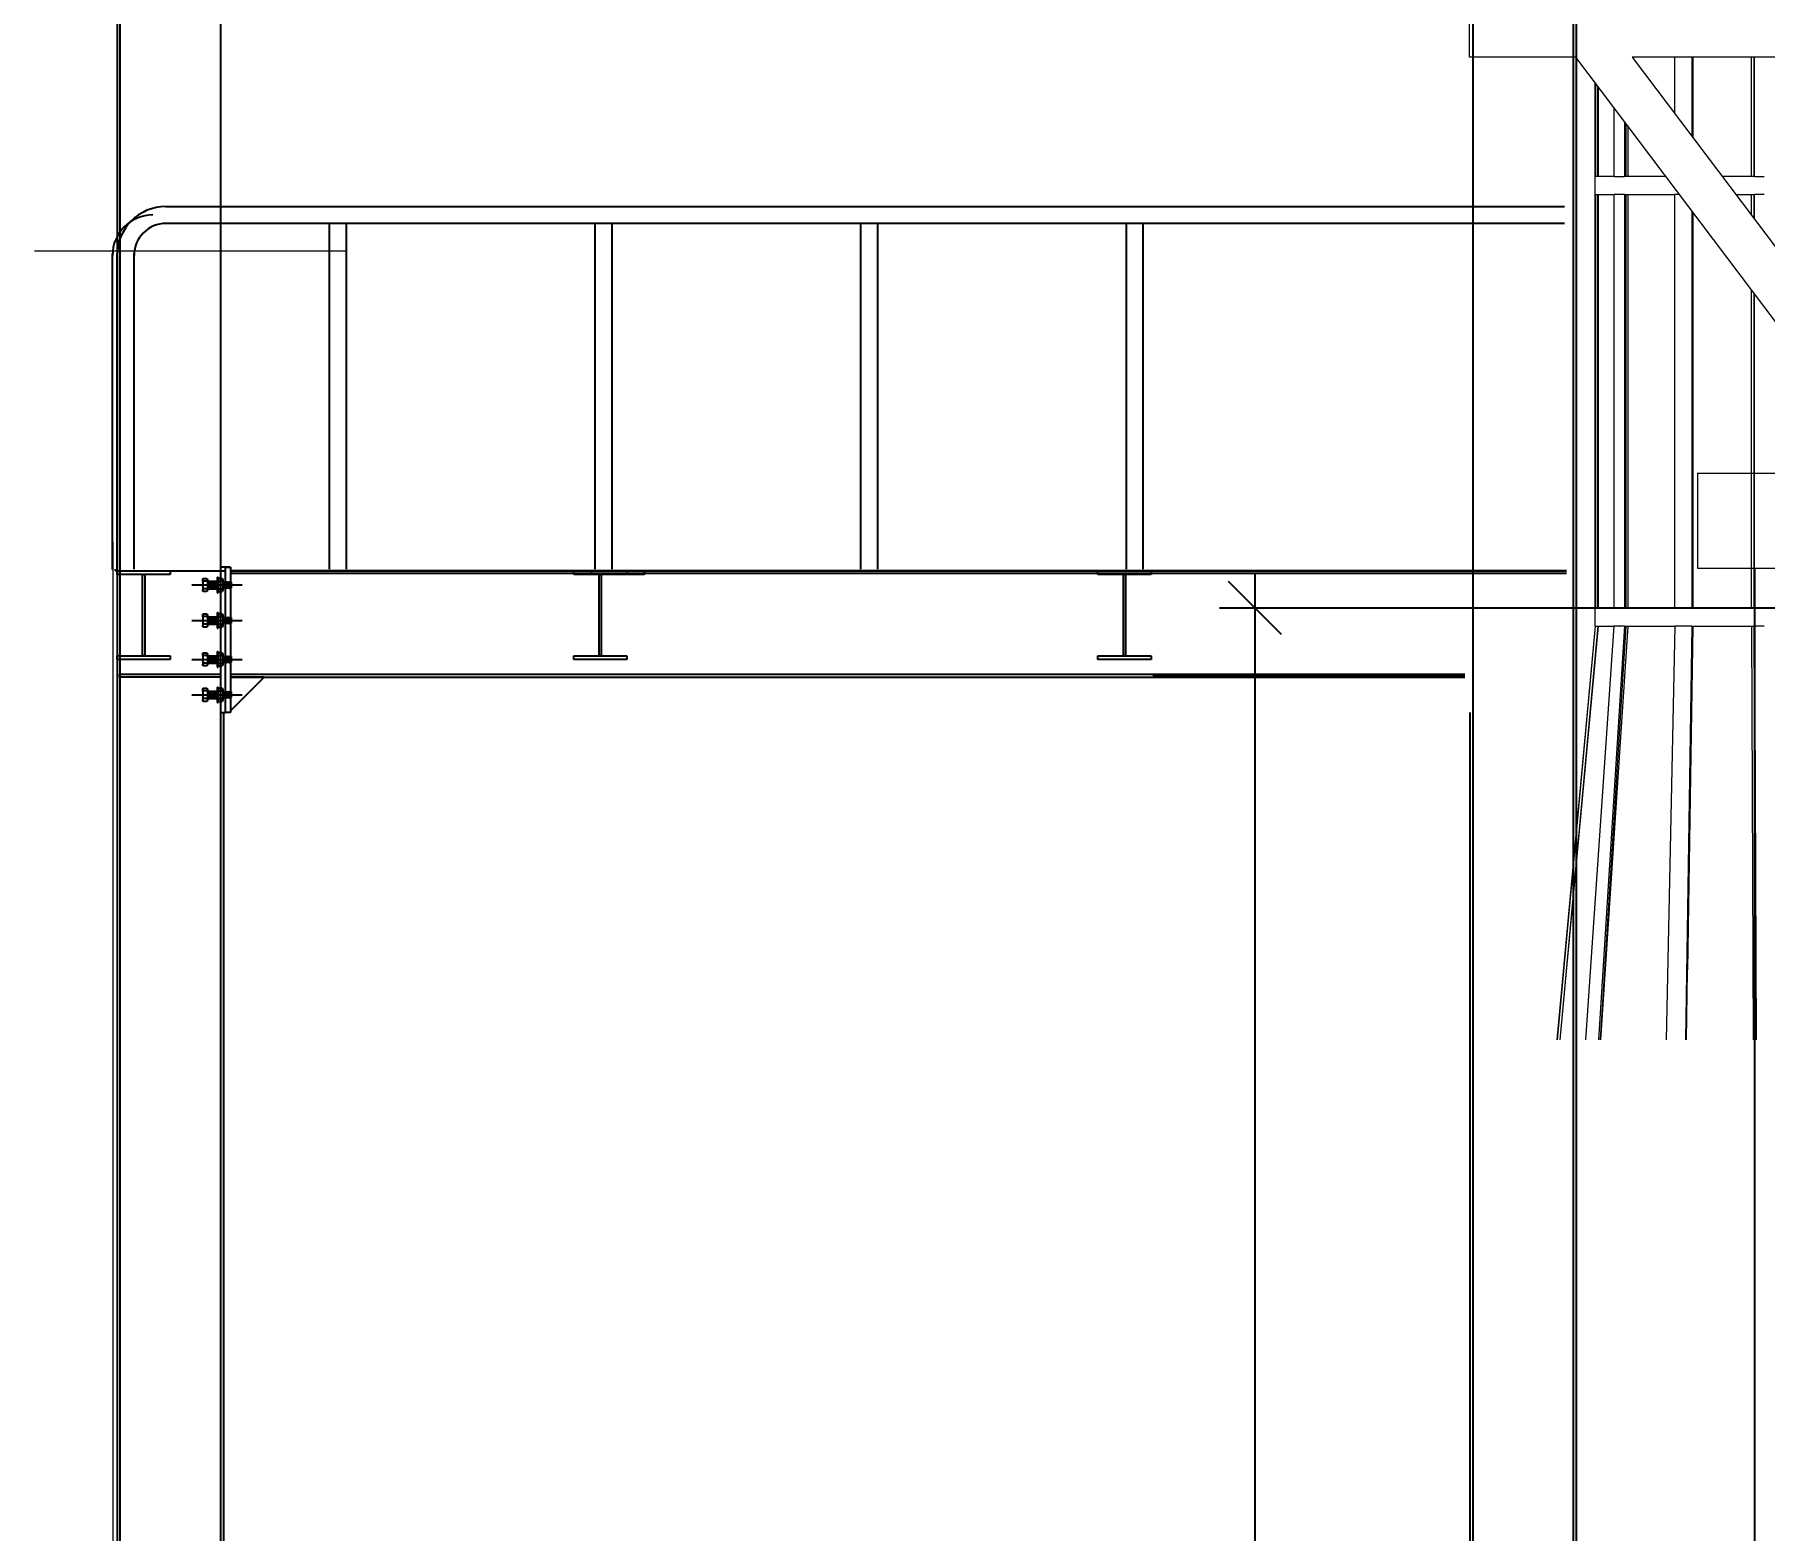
# Model space of a CAD drawing. Header units: inches. Extents: x 315041 to 662841, y -45540 to -35018.
# Drawn here: x 332696.01 to 332744.85, y -35895.48 to -35853.24 of the extents above; entities that cross this region are included whole.
import ezdxf

# ---------------------------------------------------------------- set-up
doc = ezdxf.new("R2010")
doc.units = ezdxf.units.IN
doc.header["$MEASUREMENT"] = 0
doc.linetypes.add('AZNB-BN-TL-A- X- POWDER SECTION 1 2 3$0$CENTER', pattern=[50.8, 31.75, -6.35, 6.35, -6.35])
doc.linetypes.add('AZNB-BN-TL-A- X- POWDER SECTION 1 2 3$0$GEN7', pattern=[13.75, 10, -1.25, 1.25, -1.25])
for name, color, linetype in [('AZNB-BN-TL-A- X- POWDER SECTION 1 2 3$0$1', 1, 'Continuous'), ('AZNB-BN-TL-A- X- POWDER SECTION 1 2 3$0$2', 2, 'Continuous'), ('AZNB-BN-TL-A- X- POWDER SECTION 1 2 3$0$2NET-VE', 8, 'Continuous'), ('AZNB-BN-TL-A- X- POWDER SECTION 1 2 3$0$4', 4, 'Continuous'), ('AZNB-BN-TL-A- X- POWDER SECTION 1 2 3$0$6', 6, 'Continuous'), ('AZNB-BN-TL-A- X- POWDER SECTION 1 2 3$0$7', 4, 'AZNB-BN-TL-A- X- POWDER SECTION 1 2 3$0$GEN7'), ('AZNB-BN-TL-A- X- POWDER SECTION 1 2 3$0$8', 8, 'Continuous'), ('AZNB-BN-TL-A- X- POWDER SECTION 1 2 3$0$A-Anno-Symb', 7, 'Continuous'), ('AZNB-BN-TL-A- X- POWDER SECTION 1 2 3$0$TL-Roof', 60, 'Continuous'), ('AZNB-BN-TL-A- X- POWDER SECTION 1 2 3$0$XANH', 5, 'Continuous')]:
    doc.layers.add(name, color=color, linetype=linetype)
doc.layers.add('AZNB-BN-TL-A- X- POWDER SECTION 1 2 3$0$manh', color=125, linetype='Continuous', lineweight=15)
doc.layers.add('AZNB-BN-TL-A- X- POWDER SECTION 1 2 3$0$Q-SPCQ', color=91, linetype='Continuous', lineweight=9)
doc.styles.add('ST1', font='times.ttf', dxfattribs={"width": 0.7})
doc.dimstyles.new('100', dxfattribs={"dimtxt": 3, "dimasz": 1.5, "dimexe": 1, "dimexo": 0, "dimgap": 1, "dimtad": 1, "dimdec": 0, "dimlfac": 100, "dimzin": 0, "dimdsep": 46, "dimtxsty": 'ST1', "dimblk": 'OBLIQUE', "dimcen": 1, "dimdle": 1, "dimclrd": 8, "dimclre": 8, "dimclrt": 3, "dimadec": 0, "dimazin": 0, "dimtfac": 1, "dimtdec": 0, "dimtix": 1, "dimtmove": 1, "dimatfit": 3, "dimfxl": 0, "dimtfill": 1, "dimtolj": 1, "dimtzin": 0, "dimlwd": -1, "dimlwe": -1, "dimarcsym": 1})

# ---------------------------------------------------------------- blocks, each defined once
blk = doc.blocks.new('AZNB-BN-TL-A- X- POWDER SECTION 1 2 3$0$Ladder-Precision_Ladders-Fixed_Ladder_With_Cage_and_Rest_Platform - Fixed Ladder With Cage_ Walk-Thru _ Rest Platform-3366971-Section 59')
at = {"layer": 'AZNB-BN-TL-A- X- POWDER SECTION 1 2 3$0$Q-SPCQ', "color": 8}
for p, q in [((107576.9, 14198.5), (107749.7, 14198.5)), ((107576.9, 14147.7), (107576.9, 14198.5)), ((107749.7, 14198.5), (108287.1, 14198.5)), ((107749.7, 14147.7), (107749.7, 14198.5)), ((108288.5, 14147.7), (108288.5, 14198.5)), ((107640.4, 14122.3), (107424.5, 14122.3)), ((107749.7, 14147.7), (107576.9, 14147.7)), ((107577.9, 14122.3), (107577.9, 14147.7)), ((107640.4, 14122.3), (107640.4, 14147.7)), ((107640.4, 14090.5), (107640.4, 14122.3)), ((107796.5, 14147.7), (107749.7, 14147.7)), ((107790.3, 13639.7), (107790.3, 14147.7)), ((107792, 14147.7), (107792, 13639.7)), ((107796.9, 14147.7), (107808, 14147.7)), ((107796.9, 14147.7), (107796.9, 13639.7)), ((107812.7, 14147.7), (107808, 14147.7)), ((107812.7, 14147.7), (107845.8, 14147.7)), ((108015.5, 14147.7), (107845.5, 14147.7)), ((107845.8, 13639.7), (107845.8, 14147.7)), ((107847.4, 14147.7), (107847.4, 13639.7)), ((108013.1, 13639.7), (108013.1, 14147.7)), ((108015.3, 14147.7), (108063.7, 14147.7)), ((108015.3, 14147.7), (108015.3, 13639.7)), ((108063.7, 13639.7), (108063.7, 14147.7)), ((108201.9, 14147.7), (108063.8, 14147.7)), ((108064, 14147.7), (108064, 13639.7)), ((108196.8, 13639.7), (108196.8, 14147.7)), ((108200.8, 14147.7), (108202, 14147.7)), ((108202, 14147.7), (108217.7, 14147.7)), ((108202, 14147.7), (108202, 13639.7)), ((108219.1, 14147.7), (108217.8, 14147.7)), ((108219.2, 14147.7), (108231.9, 14147.7)), ((108231.9, 13639.7), (108231.9, 14147.7)), ((108287.1, 14147.7), (108233.1, 14147.7)), ((108235.6, 14147.7), (108235.6, 13639.7)), ((108280.8, 13639.7), (108280.8, 14147.7)), ((108287.2, 14147.7), (108288.6, 14147.7)), ((108287.2, 14147.7), (108287.2, 13639.7)), ((108288.6, 13639.7), (108288.6, 14147.7)), ((107424.5, 14090.5), (107640.4, 14090.5)), ((107577.9, 13680.9), (107577.9, 14090.5)), ((107640.4, 13680.9), (107640.4, 14090.5)), ((107640.4, 13680.9), (107424.5, 13680.9)), ((107640.4, 13649.2), (107640.4, 13680.9)), ((107424.5, 13649.2), (107640.4, 13649.2)), ((107576.9, 13639.7), (107749.7, 13639.7)), ((107576.9, 13588.9), (107576.9, 13639.7)), ((107577.9, 13639.7), (107577.9, 13649.2)), ((107640.4, 13639.7), (107640.4, 13649.2)), ((107749.7, 13639.7), (107796.5, 13639.7)), ((107749.7, 13588.9), (107749.7, 13639.7)), ((107808, 13639.7), (107796.9, 13639.7)), ((107808, 13639.7), (107812.7, 13639.7)), ((107845.8, 13639.7), (107812.7, 13639.7)), ((107845.5, 13639.7), (108015.5, 13639.7)), ((108063.7, 13639.7), (108015.3, 13639.7)), ((108063.8, 13639.7), (108201.9, 13639.7)), ((108202, 13639.7), (108200.8, 13639.7)), ((108217.7, 13639.7), (108202, 13639.7)), ((108217.8, 13639.7), (108219.1, 13639.7)), ((108231.9, 13639.7), (108219.2, 13639.7)), ((108233.1, 13639.7), (108287.1, 13639.7)), ((108288.6, 13639.7), (108287.2, 13639.7)), ((108288.5, 13588.9), (108288.5, 13639.7)), ((107749.7, 13588.9), (107576.9, 13588.9)), ((107577.9, 13239.6), (107577.9, 13588.9)), ((107640.4, 13239.6), (107640.4, 13588.9)), ((107796.5, 13588.9), (107749.7, 13588.9)), ((107790.3, 12725.3), (107790.3, 13588.9)), ((107792, 13588.9), (107792, 12725.3)), ((107796.9, 13588.9), (107808, 13588.9)), ((107796.9, 13588.9), (107796.9, 12725.3)), ((107812.7, 13588.9), (107808, 13588.9)), ((107812.7, 13588.9), (107845.8, 13588.9)), ((108015.5, 13588.9), (107845.5, 13588.9)), ((107845.8, 12725.3), (107845.8, 13588.9)), ((107847.4, 13588.9), (107847.4, 12725.3)), ((108013.1, 12725.3), (108013.1, 13588.9)), ((108015.3, 13588.9), (108063.7, 13588.9)), ((108015.3, 13588.9), (108015.3, 12725.3)), ((108063.7, 12725.3), (108063.7, 13588.9)), ((108201.9, 13588.9), (108063.8, 13588.9)), ((108064, 13588.9), (108064, 12725.3)), ((108196.8, 12725.3), (108196.8, 13588.9)), ((108200.8, 13588.9), (108202, 13588.9)), ((108202, 13588.9), (108217.7, 13588.9)), ((108202, 13588.9), (108202, 12725.3)), ((108219.1, 13588.9), (108217.8, 13588.9)), ((108219.2, 13588.9), (108231.9, 13588.9)), ((108231.9, 12725.3), (108231.9, 13588.9)), ((108287.1, 13588.9), (108233.1, 13588.9)), ((108235.6, 13588.9), (108235.6, 12725.3)), ((108280.8, 12725.3), (108280.8, 13588.9)), ((108287.2, 13588.9), (108288.6, 13588.9)), ((108287.2, 13588.9), (108287.2, 12725.3)), ((108288.6, 12725.3), (108288.6, 13588.9)), ((107640.4, 13239.6), (107424.5, 13239.6)), ((107640.4, 13207.9), (107640.4, 13239.6)), ((107424.5, 13207.9), (107640.4, 13207.9)), ((107577.9, 12725.3), (107577.9, 13207.9)), ((107640.4, 12725.3), (107640.4, 13207.9)), ((107576.9, 12725.3), (107749.7, 12725.3)), ((107576.9, 12674.5), (107576.9, 12725.3)), ((107749.7, 12725.3), (107796.5, 12725.3)), ((107749.7, 12674.5), (107749.7, 12725.3)), ((107808, 12725.3), (107796.9, 12725.3)), ((107808, 12725.3), (107812.7, 12725.3)), ((107845.8, 12725.3), (107812.7, 12725.3)), ((107845.5, 12725.3), (108015.5, 12725.3)), ((108063.7, 12725.3), (108015.3, 12725.3)), ((108063.8, 12725.3), (108201.9, 12725.3)), ((108202, 12725.3), (108200.8, 12725.3)), ((108217.7, 12725.3), (108202, 12725.3)), ((108217.8, 12725.3), (108219.1, 12725.3)), ((108231.9, 12725.3), (108219.2, 12725.3)), ((108233.1, 12725.3), (108287.1, 12725.3)), ((108288.6, 12725.3), (108287.2, 12725.3)), ((108288.5, 12674.5), (108288.5, 12725.3)), ((107749.7, 12674.5), (107576.9, 12674.5)), ((107577.9, 12555.5), (107577.9, 12674.5)), ((107640.4, 12555.5), (107640.4, 12674.5)), ((107796.5, 12674.5), (107749.7, 12674.5)), ((107790.3, 11506.1), (107790.3, 12674.5)), ((107792, 12674.5), (107792, 11506.1)), ((107796.9, 12674.5), (107808, 12674.5)), ((107796.9, 12674.5), (107796.9, 11506.1)), ((107812.7, 12674.5), (107808, 12674.5)), ((107812.7, 12674.5), (107845.8, 12674.5)), ((108015.5, 12674.5), (107845.5, 12674.5)), ((107845.8, 11506.1), (107845.8, 12674.5)), ((107847.4, 12674.5), (107847.4, 11506.1)), ((108013.1, 11506.1), (108013.1, 12674.5)), ((108015.3, 12674.5), (108063.7, 12674.5)), ((108015.3, 12674.5), (108015.3, 11506.1)), ((108063.7, 11506.1), (108063.7, 12674.5)), ((108201.9, 12674.5), (108063.8, 12674.5)), ((108064, 12674.5), (108064, 11506.1)), ((108196.8, 11506.1), (108196.8, 12674.5)), ((108200.8, 12674.5), (108202, 12674.5)), ((108202, 12674.5), (108217.7, 12674.5)), ((108202, 12674.5), (108202, 11506.1)), ((108219.1, 12674.5), (108217.8, 12674.5)), ((108219.2, 12674.5), (108231.9, 12674.5)), ((108231.9, 11506.1), (108231.9, 12674.5)), ((108287.1, 12674.5), (108233.1, 12674.5)), ((108235.6, 12674.5), (108235.6, 11506.1)), ((108280.8, 11506.1), (108280.8, 12674.5)), ((108287.2, 12674.5), (108288.6, 12674.5)), ((108287.2, 12674.5), (108287.2, 11506.1)), ((108288.6, 11506.1), (108288.6, 12674.5)), ((107424.5, 12555.5), (107640.4, 12555.5)), ((107640.4, 12479.3), (107640.4, 12555.5)), ((107640.4, 12479.3), (107424.5, 12479.3)), ((107577.9, 11506.1), (107577.9, 12479.3)), ((107640.4, 11506.1), (107640.4, 12479.3)), ((107576.9, 11506.1), (107749.7, 11506.1)), ((107576.9, 11455.3), (107576.9, 11506.1)), ((107749.7, 11506.1), (107796.5, 11506.1)), ((107749.7, 11455.3), (107749.7, 11506.1)), ((107808, 11506.1), (107796.9, 11506.1)), ((107808, 11506.1), (107812.7, 11506.1)), ((107845.8, 11506.1), (107812.7, 11506.1)), ((107845.5, 11506.1), (108015.5, 11506.1)), ((108063.7, 11506.1), (108015.3, 11506.1)), ((108063.8, 11506.1), (108201.9, 11506.1)), ((108202, 11506.1), (108200.8, 11506.1)), ((108217.7, 11506.1), (108202, 11506.1)), ((108217.8, 11506.1), (108219.1, 11506.1)), ((108231.9, 11506.1), (108219.2, 11506.1)), ((108233.1, 11506.1), (108287.1, 11506.1)), ((108288.6, 11506.1), (108287.2, 11506.1)), ((108288.5, 11455.3), (108288.5, 11506.1)), ((107749.7, 11455.3), (107576.9, 11455.3)), ((107577.9, 11336.3), (107577.9, 11455.3)), ((107640.4, 11336.3), (107640.4, 11455.3)), ((107796.5, 11455.3), (107749.7, 11455.3)), ((107788, 10286.8), (107790.3, 11455.3)), ((107792, 11455.3), (107789.7, 10286.8)), ((107794.4, 10286.8), (107796.9, 11455.3)), ((107796.9, 11455.3), (107804.5, 11455.3)), ((107813.4, 11455.3), (107804.4, 11455.3)), ((107813.5, 11455.3), (107845.8, 11455.3)), ((107840.9, 10286.8), (107845.8, 11455.3)), ((107842.7, 10286.8), (107847.4, 11455.3)), ((108015.5, 11455.3), (107845.5, 11455.3)), ((108031.4, 10286.8), (108013.1, 11455.3)), ((108033.9, 10286.8), (108015.3, 11455.3)), ((108015.3, 11455.3), (108063.7, 11455.3)), ((108063.7, 11455.3), (108087.1, 10286.8)), ((108201.9, 11455.3), (108063.8, 11455.3)), ((108087.9, 10286.8), (108064, 11455.3)), ((108273.8, 10286.8), (108196.8, 11455.3)), ((108200.8, 11455.3), (108202, 11455.3)), ((108202, 11455.3), (108217.7, 11455.3)), ((108279.3, 10286.8), (108202, 11455.3)), ((108219.1, 11455.3), (108217.8, 11455.3)), ((108219.2, 11455.3), (108231.9, 11455.3)), ((108231.9, 11455.3), (108313, 10286.8)), ((108287.1, 11455.3), (108233.1, 11455.3)), ((108316.1, 10286.8), (108235.7, 11455.3)), ((108388.9, 10286.8), (108280.7, 11455.3)), ((108287.2, 11455.3), (108288.6, 11455.3)), ((108394.9, 10286.8), (108287.2, 11455.3)), ((108288.6, 11455.3), (108396.5, 10286.8)), ((107424.5, 11336.3), (107640.4, 11336.3)), ((107640.4, 11260.1), (107640.4, 11336.3)), ((107640.4, 11260.1), (107424.5, 11260.1)), ((107577.9, 10286.8), (107577.9, 11260.1)), ((107640.4, 10286.8), (107640.4, 11260.1)), ((108029.1, 10432.9), (108031.3, 10286.8)), ((107576.9, 10286.8), (107749.1, 10286.8)), ((107576.9, 10236.1), (107576.9, 10286.8)), ((107749.1, 10286.8), (107793.8, 10286.8)), ((107749.1, 10236.1), (107749.1, 10286.8)), ((107807.3, 10286.8), (107794.4, 10286.8)), ((107807.3, 10286.8), (107811.8, 10286.8)), ((107840.9, 10286.8), (107811.8, 10286.8)), ((107840.3, 10286.8), (108034, 10286.8)), ((108087.1, 10286.8), (108033.9, 10286.8)), ((108087.2, 10286.8), (108279.7, 10286.8)), ((108313, 10286.8), (108279.3, 10286.8)), ((108313.7, 10286.8), (108394.9, 10286.8)), ((108396.5, 10286.8), (108394.9, 10286.8)), ((108396.5, 10236.1), (108396.5, 10286.8)), ((107749.1, 10236.1), (107576.9, 10236.1)), ((107577.9, 10117.1), (107577.9, 10236.1)), ((107640.4, 10117.1), (107640.4, 10236.1)), ((108394.9, 10236.1), (107749.1, 10236.1)), ((107424.5, 10117.1), (107640.4, 10117.1)), ((107640.4, 10040.9), (107640.4, 10117.1)), ((107640.4, 10040.9), (107424.5, 10040.9)), ((107577.9, 9969.9), (107577.9, 10040.9)), ((107640.4, 9969.9), (107640.4, 10040.9)), ((107430.9, 9969.9), (108643.7, 9969.9)), ((107430.9, 9969.9), (107430.9, 8903.1)), ((108643.7, 9969.9), (108643.7, 8903.1)), ((107469, 9931.8), (108605.6, 9931.8)), ((107469, 9455.5), (107469, 9931.8)), ((107577.9, 9455.5), (107577.9, 9931.8)), ((107640.4, 9455.5), (107640.4, 9931.8)), ((108605.6, 9455.5), (108605.6, 9931.8)), ((108605.6, 9455.5), (107469, 9455.5)), ((107469, 9417.4), (108605.6, 9417.4)), ((107469, 8903.1), (107469, 9417.4)), ((107577.9, 9207.9), (107577.9, 9417.4)), ((107640.4, 9207.9), (107640.4, 9417.4)), ((108605.6, 8903.1), (108605.6, 9417.4)), ((107640.4, 9207.9), (107577.9, 9207.9)), ((108605.6, 9023.7), (107469, 9023.7)), ((108643.7, 8903.1), (107424.5, 8903.1)), ((107469, 8903.1), (107430.9, 8903.1)), ((107469, 8922.1), (107495.1, 8922.1)), ((107469, 8917.3), (107478.5, 8917.3)), ((107478.5, 8917.3), (107478.5, 8903.1)), ((107488, 8903.1), (107488, 8922.1)), ((107552.2, 8922.1), (107495.1, 8922.1)), ((107495.1, 8922.1), (107495.1, 8903.1)), ((107495.1, 8903.1), (107504.6, 8903.1)), ((107504.6, 8903.1), (107504.6, 8917.3)), ((107504.6, 8917.3), (107542.7, 8917.3)), ((107542.7, 8917.3), (107542.7, 8903.1)), ((107542.7, 8903.1), (107552.2, 8903.1)), ((107552.2, 8903.1), (107552.2, 8922.1)), ((107552.2, 8922.1), (107559.3, 8922.1)), ((107616.4, 8922.1), (107559.3, 8922.1)), ((107559.3, 8922.1), (107559.3, 8903.1)), ((107559.3, 8903.1), (107568.8, 8903.1)), ((107568.8, 8903.1), (107568.8, 8917.3)), ((107568.8, 8917.3), (107606.9, 8917.3)), ((107606.9, 8917.3), (107606.9, 8903.1)), ((107606.9, 8903.1), (107616.4, 8903.1)), ((107616.4, 8903.1), (107616.4, 8922.1)), ((107616.4, 8922.1), (107623.5, 8922.1)), ((107680.7, 8922.1), (107623.5, 8922.1)), ((107623.5, 8922.1), (107623.5, 8903.1)), ((107623.5, 8903.1), (107633, 8903.1)), ((107633, 8903.1), (107633, 8917.3)), ((107633, 8917.3), (107671.1, 8917.3)), ((107671.1, 8917.3), (107671.1, 8903.1)), ((107671.1, 8903.1), (107680.7, 8903.1)), ((107680.7, 8903.1), (107680.7, 8922.1)), ((107680.7, 8922.1), (107687.7, 8922.1)), ((107744.9, 8922.1), (107687.7, 8922.1)), ((107687.7, 8922.1), (107687.7, 8903.1)), ((107687.7, 8903.1), (107697.2, 8903.1)), ((107697.2, 8903.1), (107697.2, 8917.3)), ((107697.2, 8917.3), (107735.3, 8917.3)), ((107735.3, 8917.3), (107735.3, 8903.1)), ((107735.3, 8903.1), (107744.9, 8903.1)), ((107744.9, 8903.1), (107744.9, 8922.1)), ((107744.9, 8922.1), (107751.9, 8922.1)), ((107809.1, 8922.1), (107751.9, 8922.1)), ((107751.9, 8922.1), (107751.9, 8903.1)), ((107751.9, 8903.1), (107761.4, 8903.1)), ((107761.4, 8903.1), (107761.4, 8917.3)), ((107761.4, 8917.3), (107799.5, 8917.3)), ((107799.5, 8917.3), (107799.5, 8903.1)), ((107799.5, 8903.1), (107809.1, 8903.1)), ((107809.1, 8903.1), (107809.1, 8922.1)), ((107809.1, 8922.1), (107816.1, 8922.1)), ((107873.3, 8922.1), (107816.1, 8922.1)), ((107816.1, 8922.1), (107816.1, 8903.1)), ((107816.1, 8903.1), (107825.6, 8903.1)), ((107825.6, 8903.1), (107825.6, 8917.3)), ((107825.6, 8917.3), (107863.7, 8917.3)), ((107863.7, 8917.3), (107863.7, 8903.1)), ((107863.7, 8903.1), (107873.3, 8903.1)), ((107873.3, 8903.1), (107873.3, 8922.1)), ((107873.3, 8922.1), (107880.3, 8922.1)), ((107937.5, 8922.1), (107880.3, 8922.1)), ((107880.3, 8922.1), (107880.3, 8903.1)), ((107880.3, 8903.1), (107889.8, 8903.1)), ((107889.8, 8903.1), (107889.8, 8917.3)), ((107889.8, 8917.3), (107927.9, 8917.3)), ((107927.9, 8917.3), (107927.9, 8903.1)), ((107927.9, 8903.1), (107937.5, 8903.1)), ((107937.5, 8903.1), (107937.5, 8922.1)), ((107937.5, 8922.1), (107944.5, 8922.1)), ((108001.7, 8922.1), (107944.5, 8922.1)), ((107944.5, 8922.1), (107944.5, 8903.1)), ((107944.5, 8903.1), (107954.1, 8903.1)), ((107954.1, 8903.1), (107954.1, 8917.3)), ((107954.1, 8917.3), (107992.2, 8917.3)), ((107992.2, 8917.3), (107992.2, 8903.1)), ((107992.2, 8903.1), (108001.7, 8903.1)), ((108001.7, 8903.1), (108001.7, 8922.1)), ((108001.7, 8922.1), (108008.7, 8922.1)), ((108065.9, 8922.1), (108008.7, 8922.1)), ((108008.7, 8922.1), (108008.7, 8903.1)), ((108008.7, 8903.1), (108018.3, 8903.1)), ((108018.3, 8903.1), (108018.3, 8917.3)), ((108018.3, 8917.3), (108056.4, 8917.3)), ((108056.4, 8917.3), (108056.4, 8903.1)), ((108056.4, 8903.1), (108065.9, 8903.1)), ((108065.9, 8903.1), (108065.9, 8922.1)), ((108065.9, 8922.1), (108072.9, 8922.1)), ((108130.1, 8922.1), (108072.9, 8922.1)), ((108072.9, 8922.1), (108072.9, 8903.1)), ((108072.9, 8903.1), (108082.5, 8903.1)), ((108082.5, 8903.1), (108082.5, 8917.3)), ((108082.5, 8917.3), (108120.6, 8917.3)), ((108120.6, 8917.3), (108120.6, 8903.1)), ((108120.6, 8903.1), (108130.1, 8903.1)), ((108130.1, 8903.1), (108130.1, 8922.1)), ((108130.1, 8922.1), (108137.1, 8922.1)), ((108194.3, 8922.1), (108137.1, 8922.1)), ((108137.1, 8922.1), (108137.1, 8903.1)), ((108137.1, 8903.1), (108146.7, 8903.1)), ((108146.7, 8903.1), (108146.7, 8917.3)), ((108146.7, 8917.3), (108184.8, 8917.3)), ((108184.8, 8917.3), (108184.8, 8903.1)), ((108184.8, 8903.1), (108194.3, 8903.1)), ((108194.3, 8903.1), (108194.3, 8922.1)), ((108194.3, 8922.1), (108201.4, 8922.1)), ((108258.5, 8922.1), (108201.4, 8922.1)), ((108201.4, 8922.1), (108201.4, 8903.1)), ((108201.4, 8903.1), (108210.9, 8903.1)), ((108210.9, 8903.1), (108210.9, 8917.3)), ((108210.9, 8917.3), (108249, 8917.3)), ((108249, 8917.3), (108249, 8903.1)), ((108249, 8903.1), (108258.5, 8903.1)), ((108258.5, 8903.1), (108258.5, 8922.1)), ((108258.5, 8922.1), (108265.6, 8922.1)), ((108322.7, 8922.1), (108265.6, 8922.1)), ((108265.6, 8922.1), (108265.6, 8903.1)), ((108265.6, 8903.1), (108275.1, 8903.1)), ((108275.1, 8903.1), (108275.1, 8917.3)), ((108275.1, 8917.3), (108313.2, 8917.3)), ((108313.2, 8917.3), (108313.2, 8903.1)), ((108313.2, 8903.1), (108322.7, 8903.1)), ((108322.7, 8903.1), (108322.7, 8922.1)), ((108322.7, 8922.1), (108329.8, 8922.1)), ((108386.9, 8922.1), (108329.8, 8922.1)), ((108329.8, 8922.1), (108329.8, 8903.1)), ((108329.8, 8903.1), (108339.3, 8903.1)), ((108339.3, 8903.1), (108339.3, 8917.3)), ((108339.3, 8917.3), (108377.4, 8917.3)), ((108377.4, 8917.3), (108377.4, 8903.1)), ((108377.4, 8903.1), (108386.9, 8903.1)), ((108386.9, 8903.1), (108386.9, 8922.1)), ((108386.9, 8922.1), (108394, 8922.1)), ((108451.1, 8922.1), (108394, 8922.1)), ((108394, 8922.1), (108394, 8903.1)), ((108394, 8903.1), (108403.5, 8903.1)), ((108403.5, 8903.1), (108403.5, 8917.3)), ((108403.5, 8917.3), (108441.6, 8917.3)), ((108441.6, 8917.3), (108441.6, 8903.1)), ((108441.6, 8903.1), (108451.1, 8903.1)), ((108451.1, 8903.1), (108451.1, 8922.1)), ((108451.1, 8922.1), (108458.2, 8922.1)), ((108515.3, 8922.1), (108458.2, 8922.1)), ((108458.2, 8922.1), (108458.2, 8903.1)), ((108458.2, 8903.1), (108467.7, 8903.1)), ((108467.7, 8903.1), (108467.7, 8917.3)), ((108467.7, 8917.3), (108505.8, 8917.3)), ((108505.8, 8917.3), (108505.8, 8903.1)), ((108505.8, 8903.1), (108515.3, 8903.1)), ((108515.3, 8903.1), (108515.3, 8922.1)), ((108515.3, 8922.1), (108522.4, 8922.1)), ((108579.5, 8922.1), (108522.4, 8922.1)), ((108522.4, 8922.1), (108522.4, 8903.1)), ((108522.4, 8903.1), (108531.9, 8903.1)), ((108531.9, 8903.1), (108531.9, 8917.3)), ((108531.9, 8917.3), (108570, 8917.3)), ((108570, 8917.3), (108570, 8903.1)), ((108570, 8903.1), (108579.5, 8903.1)), ((108579.5, 8903.1), (108579.5, 8922.1)), ((108579.5, 8922.1), (108605.6, 8922.1)), ((108586.6, 8922.1), (108586.6, 8903.1)), ((108596.1, 8903.1), (108596.1, 8917.3)), ((108596.1, 8917.3), (108605.6, 8917.3)), ((108643.7, 8903.1), (108605.6, 8903.1)), ((108643.7, 8776.1), (108643.7, 8903.1)), ((107424.5, 8776.1), (108184.2, 8776.1)), ((108184.2, 8776.1), (107424.5, 7767.9)), ((107424.5, 7556.9), (108343.3, 8776.1)), ((108343.3, 8776.1), (108643.7, 8776.1))]:
    blk.add_line(p, q, dxfattribs=at)
blk = doc.blocks.new('*U273')
at = {"color": 9, "const_width": 22}
blk.add_lwpolyline([(0, 0), (28, 0)], dxfattribs=at)
at = {"layer": 'AZNB-BN-TL-A- X- POWDER SECTION 1 2 3$0$2NET-VE', "color": 8, "linetype": 'Continuous', "ltscale": 0.5}
for p, q in [((0, 10.4), (28, 10.4)), ((44.8, 9.2), (44.8, 9.2)), ((0, -10.4), (28, -10.4)), ((44.8, -9.2), (44.8, -9.2))]:
    blk.add_line(p, q, dxfattribs=at)
at = {"layer": 'AZNB-BN-TL-A- X- POWDER SECTION 1 2 3$0$7', "color": 8, "linetype": 'Continuous'}
for p, q in [((43.6, 8), (45.1, 9.6)), ((44.1, -8), (46, 8)), ((45.1, 9.6), (46, 8)), ((46, 8), (47.5, 9.6)), ((46.5, -8), (48.4, 8)), ((47.5, 9.6), (48.4, 8)), ((48.4, 8), (49.9, 9.6)), ((48.9, -8), (50.8, 8)), ((49.9, 9.6), (50.8, 8)), ((50.8, 8), (52.3, 9.6)), ((51.3, -8), (53.2, 8)), ((52.3, 9.6), (53.2, 8)), ((53.2, 8), (54.7, 9.6)), ((53.8, -8), (55.6, 8)), ((53.8, -8), (55.6, 8)), ((54.7, 9.6), (55.6, 8)), ((55.6, 8), (57.2, 9.6)), ((56.2, -8), (58, 8)), ((57.2, 9.6), (58, 8)), ((58, 8), (59.6, 9.6)), ((58.6, -8), (60.5, 8)), ((58.6, -8), (60.5, 8)), ((58.6, -8), (60.5, 8)), ((59.6, 9.6), (60.5, 8)), ((60.5, 8), (62, 9.6)), ((61, -8), (62.9, 8)), ((62, 9.6), (62.9, 8)), ((68.5, 8), (62.9, 8)), ((68.5, 8), (68.5, -8)), ((43.8, -8), (43.2, -8)), ((44.1, -8), (43.6, -8)), ((44.1, -8), (45, -9.6)), ((45, -9.6), (46.5, -8)), ((46.5, -8), (47.4, -9.6)), ((47.4, -9.6), (48.9, -8)), ((48.9, -8), (49.8, -9.6)), ((49.8, -9.6), (51.3, -8)), ((51.3, -8), (52.2, -9.6)), ((52.2, -9.6), (53.8, -8)), ((53.8, -8), (54.7, -9.6)), ((54.7, -9.6), (56.2, -8)), ((56.2, -8), (57.1, -9.6)), ((57.1, -9.6), (58.6, -8)), ((58.6, -8), (59.5, -9.6)), ((59.5, -9.6), (61, -8)), ((61, -8), (68.5, -8))]:
    blk.add_line(p, q, dxfattribs=at)
at = {"layer": 'AZNB-BN-TL-A- X- POWDER SECTION 1 2 3$0$8', "color": 8, "linetype": 'Continuous', "ltscale": 10}
blk.add_line((-43.5, 0), (98, 0), dxfattribs=at)
at = {"layer": 'AZNB-BN-TL-A- X- POWDER SECTION 1 2 3$0$8', "color": 8, "linetype": 'Continuous'}
for p, q in [((-12.8, 11), (-12.8, 14.8)), ((-12.8, -14.8), (-12.8, 14.8)), ((-1.2, 18.7), (-11.6, 18.7)), ((-1.7, 11), (-11.1, 11)), ((0, 11), (0, 14.8)), ((0, -14.8), (0, 14.8)), ((28, -21.9), (28, 21.9)), ((28, 21.9), (30.4, 21.9)), ((30.4, -21.9), (30.4, 21.9)), ((30.4, 11), (30.4, 14.8)), ((30.4, -14.8), (30.4, 14.8)), ((31.6, 18.7), (42.1, 18.7)), ((32.2, 11), (41.5, 11)), ((43.2, 11), (43.2, 14.8)), ((43.2, -14.8), (43.2, 14.8)), ((-12.8, -11), (-12.8, -14.8)), ((-11.6, -18.7), (-1.2, -18.7)), ((-1.7, -11), (-11.1, -11)), ((0, -11), (0, -14.8)), ((28, -21.9), (30.4, -21.9)), ((30.4, -11), (30.4, -14.8)), ((42.1, -18.7), (31.6, -18.7)), ((32.2, -11), (41.5, -11)), ((43.2, -11), (43.2, -14.8))]:
    blk.add_line(p, q, dxfattribs=at)
for centre, radius, start, end in [((-5.8, 14.8), 6.98, 146.602, 180), ((-7.7, 14.8), 5.12, 180, 228.5476), ((-7.7, 7.1), 5.12, 131.4524, 180), ((-5.1, 14.8), 5.12, 311.4524, 0), ((-5.1, 7.1), 5.12, 0, 48.5476), ((-7, 14.8), 6.98, 0, 33.398), ((37.4, 14.8), 6.98, 146.602, 180), ((35.6, 14.8), 5.12, 180, 228.5476), ((35.6, 7.1), 5.12, 131.4524, 180), ((38.1, 14.8), 5.12, 311.4524, 0), ((38.1, 7.1), 5.12, 0, 48.5476), ((36.3, 14.8), 6.98, 0, 33.398), ((-7.7, -7.1), 5.12, 180, 228.5476), ((-7.7, -14.8), 5.12, 131.4524, 180), ((-5.8, -14.8), 6.98, 180, 213.398), ((-5.1, -7.1), 5.12, 311.4524, 0), ((-5.1, -14.8), 5.12, 0, 48.5476), ((-7, -14.8), 6.98, 326.602, 0), ((35.6, -7.1), 5.12, 180, 228.5476), ((35.6, -14.8), 5.12, 131.4524, 180), ((37.4, -14.8), 6.98, 180, 213.398), ((38.1, -7.1), 5.12, 311.4524, 0), ((38.1, -14.8), 5.12, 0, 48.5476), ((36.3, -14.8), 6.98, 326.602, 0)]:
    blk.add_arc(centre, radius, start, end, dxfattribs=at)
blk = doc.blocks.new('_Oblique')
at = {"color": 0, "linetype": 'ByBlock', "lineweight": -2}
blk.add_line((-0.5, -0.5), (0.5, 0.5), dxfattribs=at)
blk = doc.blocks.new('*D289')
at = {"color": 8, "linetype": 'Continuous', "transparency": 16777216}
for p, q in [((332730.469, -35946.431), (332730.469, -35868.431)), ((332748.617, -35869.431), (332729.469, -35869.431)), ((332712.956, -35945.431), (332731.469, -35945.431))]:
    blk.add_line(p, q, dxfattribs=at)
at = {"layer": 'Defpoints', "color": 0, "transparency": 16777216}
for p in [(332730.469, -35869.431), (332748.617, -35869.431), (332712.956, -35945.431)]:
    blk.add_point(p, dxfattribs=at)
at = {"color": 8, "transparency": 16777216, "xscale": 1.5, "yscale": 1.5, "zscale": 1.5}
for p, rotation in [((332730.469, -35869.431), 90), ((332730.469, -35945.431), 270)]:
    blk.add_blockref('_Oblique', p, dxfattribs=dict(at, rotation=rotation))
at = {"color": 3, "transparency": 16777216, "insert": (332727.939, -35907.431), "char_height": 3, "attachment_point": 5, "rotation": 90, "style": 'ST1', "bg_fill": 3, "box_fill_scale": 1.25, "bg_fill_color": 256, "bg_fill_true_color": 13158600, "bg_fill_transparency": 0}
blk.add_mtext('\\A1;7600', dxfattribs=at)

msp = doc.modelspace()

# ---------------------------------------------------------------- linework, layer by layer
at = {"layer": 'AZNB-BN-TL-A- X- POWDER SECTION 1 2 3$0$1'}
msp.add_line((332727.5851, -35871.3227), (332736.3967, -35871.3227), dxfattribs=at)
at = {"layer": 'AZNB-BN-TL-A- X- POWDER SECTION 1 2 3$0$2'}
for p, q in [((332698.3351, -35812.3292), (332698.3351, -35943.7707)), ((332698.4151, -35812.3292), (332698.4151, -35943.7707)), ((332739.4567, -35812.3292), (332739.4567, -35943.7707)), ((332739.5367, -35812.3292), (332739.5367, -35943.7707)), ((332701.2551, -35813.8292), (332701.2551, -35943.7707)), ((332736.6167, -35813.8292), (332736.6167, -35943.7707)), ((332698.3351, -35868.4792), (332698.3351, -35868.3792)), ((332698.3351, -35868.3792), (332699.8351, -35868.3792)), ((332698.3351, -35868.4792), (332698.3351, -35868.3792)), ((332698.3351, -35868.3792), (332699.8351, -35868.3792)), ((332699.8351, -35868.4792), (332698.3351, -35868.4792)), ((332699.8351, -35868.4792), (332698.3351, -35868.4792)), ((332699.0551, -35870.7792), (332699.0551, -35868.4792)), ((332699.0551, -35868.4792), (332699.1151, -35868.4792)), ((332699.1151, -35868.4792), (332699.1151, -35870.7792)), ((332699.8351, -35868.3792), (332699.8351, -35868.4792)), ((332699.8351, -35868.3792), (332699.8351, -35868.4792)), ((332701.5351, -35868.2792), (332701.2551, -35868.2792)), ((332701.3951, -35868.2792), (332701.2551, -35868.2792)), ((332701.2551, -35868.2792), (332701.2551, -35872.3792)), ((332701.5351, -35868.2792), (332701.2551, -35868.2792)), ((332701.3951, -35868.2792), (332701.5351, -35868.2792)), ((332701.3951, -35872.3792), (332701.3951, -35868.2792)), ((332701.3951, -35872.3792), (332701.3951, -35868.2792)), ((332701.5351, -35868.2792), (332701.5351, -35872.3792)), ((332711.2291, -35868.4792), (332711.2291, -35868.3792)), ((332711.7291, -35868.4792), (332711.7291, -35868.3792)), ((332711.9491, -35870.7792), (332711.9491, -35868.4792)), ((332711.9491, -35868.4792), (332712.0091, -35868.4792)), ((332712.0091, -35868.4792), (332712.0091, -35870.7792)), ((332712.7291, -35868.3792), (332712.7291, -35868.4792)), ((332713.2291, -35868.3792), (332713.2291, -35868.4792)), ((332726.7534, -35868.4792), (332726.8134, -35868.4792)), ((332727.5334, -35868.3792), (332727.5334, -35868.4792)), ((332698.3351, -35870.8792), (332698.3351, -35870.7792)), ((332698.3351, -35870.7792), (332699.8351, -35870.7792)), ((332699.8351, -35870.8792), (332698.3351, -35870.8792)), ((332699.1151, -35870.7792), (332699.0551, -35870.7792)), ((332699.8351, -35870.7792), (332699.8351, -35870.8792)), ((332711.2291, -35870.8792), (332711.2291, -35870.7792)), ((332712.0091, -35870.7792), (332711.9491, -35870.7792)), ((332712.7291, -35870.7792), (332712.7291, -35870.8792)), ((332727.5334, -35870.7792), (332727.5334, -35870.8792)), ((332698.4151, -35871.2992), (332701.2551, -35871.2992)), ((332698.4151, -35871.3792), (332698.4151, -35871.2992)), ((332701.2551, -35871.3792), (332698.4151, -35871.3792)), ((332701.2551, -35871.2992), (332701.2551, -35871.3792)), ((332701.2551, -35872.3792), (332701.3951, -35872.3792)), ((332701.3351, -35872.3792), (332701.3351, -35943.7707)), ((332701.5351, -35872.3792), (332701.3951, -35872.3792)), ((332736.5367, -35872.3792), (332736.5367, -35943.7707))]:
    msp.add_line(p, q, dxfattribs=at)
at = {"layer": 'AZNB-BN-TL-A- X- POWDER SECTION 1 2 3$0$4'}
for p, q in [((332699.7151, -35858.0892), (332739.2051, -35858.0892)), ((332739.2051, -35858.5692), (332699.7151, -35858.5692)), ((332704.3351, -35868.3292), (332704.3351, -35858.5692)), ((332704.8151, -35868.3292), (332704.8151, -35858.5692)), ((332711.8351, -35868.3292), (332711.8351, -35858.5692)), ((332712.3151, -35868.3292), (332712.3151, -35858.5692)), ((332719.3351, -35868.3292), (332719.3351, -35858.5692)), ((332719.8151, -35868.3292), (332719.8151, -35858.5692)), ((332726.8351, -35868.3292), (332726.8351, -35858.5692)), ((332727.3151, -35868.3292), (332727.3151, -35858.5692)), ((332698.3351, -35868.3292), (332698.3351, -35859.4192)), ((332698.8151, -35868.3292), (332698.8151, -35859.4192)), ((332739.2678, -35868.3792), (332701.5351, -35868.3792)), ((332739.2678, -35868.3792), (332701.5351, -35868.3792)), ((332739.2678, -35868.4592), (332701.5351, -35868.4592)), ((332739.2678, -35868.4592), (332701.5351, -35868.4592)), ((332701.5351, -35871.2992), (332736.3967, -35871.2992)), ((332701.5351, -35871.3792), (332736.3967, -35871.3792))]:
    msp.add_line(p, q, dxfattribs=at)
for major_axis in [(0.9758, 0.9758), (0.6364, 0.6364)]:
    msp.add_ellipse((332699.7151, -35859.4692), major_axis=major_axis, ratio=1, start_param=0.7853982, end_param=2.3561945, dxfattribs=at)
at = {"layer": 'AZNB-BN-TL-A- X- POWDER SECTION 1 2 3$0$6'}
for p, q in [((332698.2871, -35868.3792), (332698.2871, -35868.3292)), ((332698.2871, -35868.3792), (332701.3951, -35868.3792)), ((332698.2871, -35868.3792), (332701.3951, -35868.3792)), ((332701.5351, -35868.3792), (332739.2678, -35868.3792)), ((332701.5351, -35868.3792), (332739.2678, -35868.3792))]:
    msp.add_line(p, q, dxfattribs=at)
at = {"layer": 'AZNB-BN-TL-A- X- POWDER SECTION 1 2 3$0$6', "color": 2}
for p, q in [((332701.5351, -35871.3792), (332701.5351, -35872.3292)), ((332701.5351, -35872.3292), (332702.4851, -35871.3792)), ((332702.4851, -35871.3792), (332701.5351, -35871.3792))]:
    msp.add_line(p, q, dxfattribs=at)
at = {"layer": 'AZNB-BN-TL-A- X- POWDER SECTION 1 2 3$0$8', "linetype": 'AZNB-BN-TL-A- X- POWDER SECTION 1 2 3$0$CENTER'}
msp.add_line((332698.2051, -35868.3395), (332698.2051, -35859.4192), dxfattribs=at)
msp.add_ellipse((332699.3451, -35859.4692), major_axis=(0.8061, 0.8061), ratio=1, start_param=0.7853982, end_param=2.3561945, dxfattribs=at)
at = {"layer": 'AZNB-BN-TL-A- X- POWDER SECTION 1 2 3$0$A-Anno-Symb', "lineweight": 0, "ltscale": 1e-09}
for p, q in [((332704.8151, -35859.3542), (332696.0051, -35859.3542)), ((332704.8151, -35868.3192), (332704.8151, -35859.3542))]:
    msp.add_line(p, q, dxfattribs=at)
for points in [[(332709.6668, -35858.7863), (332709.6651, -35858.7963), (332709.6635, -35858.7863)], [(332704.8168, -35868.3192), (332704.8151, -35868.3292), (332704.8135, -35868.3192)]]:
    msp.add_solid(points, dxfattribs=at)
at = {"layer": 'AZNB-BN-TL-A- X- POWDER SECTION 1 2 3$0$manh', "linetype": 'Continuous'}
msp.add_line((332698.2178, -35867.5678), (332698.2178, -35941.4307), dxfattribs=at)
at = {"layer": 'AZNB-BN-TL-A- X- POWDER SECTION 1 2 3$0$Q-SPCQ'}
for p, q in [((332742.3232, -35855.4659), (332742.3232, -35853.8702)), ((332742.8035, -35853.8702), (332742.8035, -35856.1033)), ((332742.825, -35856.1319), (332742.825, -35853.8702)), ((332742.8323, -35853.8702), (332742.8323, -35856.1415)), ((332744.4887, -35857.2417), (332744.4887, -35853.8702)), ((332744.5559, -35853.8702), (332744.5559, -35857.2417)), ((332744.5726, -35857.2417), (332744.5726, -35853.8702)), ((332740.0769, -35857.2417), (332740.0769, -35854.5952)), ((332740.082, -35854.6021), (332740.082, -35857.2417)), ((332740.1464, -35857.2417), (332740.1464, -35854.6875)), ((332740.1553, -35854.6994), (332740.1553, -35857.2417)), ((332740.6075, -35857.2417), (332740.6075, -35855.2994)), ((332740.9008, -35855.6887), (332740.9008, -35857.2417)), ((332740.953, -35857.2417), (332740.953, -35855.7579)), ((332740.9956, -35855.8144), (332740.9956, -35857.2417)), ((332740.0774, -35857.2417), (332740.082, -35857.2417)), ((332740.0779, -35857.7497), (332740.0779, -35857.2417)), ((332740.5949, -35857.2417), (332740.0926, -35857.2417)), ((332740.6075, -35857.2417), (332740.7712, -35857.2417)), ((332740.7743, -35857.2417), (332740.9008, -35857.2417)), ((332742.0646, -35857.2417), (332740.8915, -35857.2417)), ((332744.5756, -35857.2417), (332743.6614, -35857.2417)), ((332744.5726, -35857.2417), (332744.8484, -35857.2417)), ((332740.0769, -35869.4337), (332740.0769, -35857.7497)), ((332740.082, -35857.7497), (332740.0774, -35857.7497)), ((332740.082, -35857.7497), (332740.082, -35869.4337)), ((332740.0926, -35857.7497), (332740.5949, -35857.7497)), ((332740.1464, -35869.4337), (332740.1464, -35857.7497)), ((332740.1553, -35857.7497), (332740.1553, -35869.4337)), ((332740.7712, -35857.7497), (332740.6075, -35857.7497)), ((332740.6075, -35869.4337), (332740.6075, -35857.7497)), ((332740.9008, -35857.7497), (332740.7743, -35857.7497)), ((332740.8915, -35857.7497), (332742.3221, -35857.7497)), ((332740.9008, -35857.7497), (332740.9008, -35869.4337)), ((332740.953, -35869.4337), (332740.953, -35857.7497)), ((332740.9956, -35857.7497), (332740.9956, -35869.4337)), ((332742.4531, -35857.7497), (332742.3232, -35857.7497)), ((332742.3232, -35869.4337), (332742.3232, -35857.7497)), ((332744.0447, -35857.7497), (332744.5756, -35857.7497)), ((332744.4887, -35858.3397), (332744.4887, -35857.7497)), ((332744.5559, -35857.7497), (332744.5559, -35858.4288)), ((332744.8484, -35857.7497), (332744.5726, -35857.7497)), ((332744.5726, -35858.451), (332744.5726, -35857.7497)), ((332742.8035, -35858.2136), (332742.8035, -35869.4337)), ((332742.825, -35869.4337), (332742.825, -35858.2421)), ((332742.8323, -35858.2518), (332742.8323, -35869.4337)), ((332744.4887, -35869.4337), (332744.4887, -35860.45)), ((332744.5559, -35860.5391), (332744.5559, -35869.4337)), ((332744.5726, -35869.4337), (332744.5726, -35860.5613)), ((332740.0774, -35869.4337), (332740.082, -35869.4337)), ((332740.0779, -35869.9417), (332740.0779, -35869.4337)), ((332740.5949, -35869.4337), (332740.0926, -35869.4337)), ((332740.6075, -35869.4337), (332740.7712, -35869.4337)), ((332740.7743, -35869.4337), (332740.9008, -35869.4337)), ((332742.3221, -35869.4337), (332740.8915, -35869.4337)), ((332742.3232, -35869.4337), (332742.8035, -35869.4337)), ((332744.5756, -35869.4337), (332742.801, -35869.4337)), ((332744.5726, -35869.4337), (332744.8484, -35869.4337)), ((332740.0769, -35869.9417), (332738.9987, -35881.6257)), ((332739.0048, -35881.6257), (332740.082, -35869.9417)), ((332740.147, -35869.9417), (332739.0745, -35881.6257)), ((332740.1559, -35869.9417), (332739.0745, -35881.6257)), ((332740.6063, -35869.9417), (332739.8024, -35881.6257)), ((332740.082, -35869.9417), (332740.0774, -35869.9417)), ((332740.0926, -35869.9417), (332740.5937, -35869.9417)), ((332740.9023, -35869.9417), (332740.1691, -35881.6257)), ((332740.2235, -35881.6257), (332740.9502, -35869.9417)), ((332740.9956, -35869.9417), (332740.2252, -35881.6257)), ((332740.7709, -35869.9417), (332740.6063, -35869.9417)), ((332740.7722, -35869.9417), (332740.785, -35869.9417)), ((332740.9023, -35869.9417), (332740.7792, -35869.9417)), ((332740.8928, -35869.9417), (332742.3221, -35869.9417)), ((332742.3232, -35869.9417), (332742.0842, -35881.6257)), ((332742.8032, -35869.9417), (332742.3232, -35869.9417)), ((332742.8032, -35869.9417), (332742.6283, -35881.6257)), ((332742.6507, -35881.6257), (332742.8252, -35869.9417)), ((332742.8324, -35869.9417), (332742.6802, -35879.6501)), ((332742.8035, -35869.9417), (332744.5741, -35869.9417)), ((332744.4888, -35869.9417), (332744.5367, -35881.6257)), ((332744.5559, -35869.9417), (332744.6044, -35881.6257)), ((332744.5756, -35869.9417), (332744.6254, -35881.6257)), ((332744.8488, -35869.9417), (332744.5756, -35869.9417))]:
    msp.add_line(p, q, dxfattribs=at)
at = {"layer": 'AZNB-BN-TL-A- X- POWDER SECTION 1 2 3$0$TL-Roof', "lineweight": 0, "ltscale": 1e-09}
msp.add_line((332742.9678, -35865.6233), (332745.6437, -35865.6233), dxfattribs=at)
at = {"layer": 'AZNB-BN-TL-A- X- POWDER SECTION 1 2 3$0$XANH'}
msp.add_line((332744.5706, -35868.3063), (332744.5706, -35944.4307), dxfattribs=at)

# ---------------------------------------------------------------- block references
at = {"layer": 'AZNB-BN-TL-A- X- POWDER SECTION 1 2 3$0$8', "extrusion": (0, 0, -1), "xscale": 0.01000000000931323, "yscale": 0.01000000000931323, "zscale": -0.01, "rotation": 180}
for p in [(-332700.8851, -35868.7792), (-332700.8851, -35869.7792), (-332700.8851, -35870.8792), (-332700.8851, -35871.8792)]:
    msp.add_blockref('*U273', p, dxfattribs=at)
at = {"layer": 'AZNB-BN-TL-A- X- POWDER SECTION 1 2 3$0$Q-SPCQ', "extrusion": (0, 0, -1), "xscale": 0.01000000000931323, "yscale": 0.01000000000931323, "zscale": -0.01}
msp.add_blockref('AZNB-BN-TL-A- X- POWDER SECTION 1 2 3$0$Ladder-Precision_Ladders-Fixed_Ladder_With_Cage_and_Rest_Platform - Fixed Ladder With Cage_ Walk-Thru _ Rest Platform-3366971-Section 59', (-333822.9632, -35941.6307), dxfattribs=at)

# ---------------------------------------------------------------- next in the draw order: dimensions: what is measured, and where the dimension line sits
at = {"color": 8}
dim = msp.add_linear_dim(base=(332730.4695, -35869.4307), p1=(332712.9562, -35945.4307), p2=(332748.6165, -35869.4307), angle=90, dimstyle='100', dxfattribs=at)
dim.commit()
dim.dimension.update_dxf_attribs({"geometry": '*D289', "text_midpoint": (332727.9392, -35907.4307)})

# ---------------------------------------------------------------- next in the draw order: linework, layer by layer
at = {"layer": 'AZNB-BN-TL-A- X- POWDER SECTION 1 2 3$0$2'}
for p, q in [((332711.2291, -35868.3792), (332712.7291, -35868.3792)), ((332712.7291, -35868.4792), (332711.2291, -35868.4792)), ((332711.7291, -35868.3792), (332713.2291, -35868.3792)), ((332713.2291, -35868.4792), (332711.7291, -35868.4792)), ((332726.0334, -35868.4792), (332726.0334, -35868.3792)), ((332726.0334, -35868.3792), (332727.5334, -35868.3792)), ((332727.5334, -35868.4792), (332726.0334, -35868.4792)), ((332726.7534, -35870.7792), (332726.7534, -35868.4792)), ((332726.8134, -35868.4792), (332726.8134, -35870.7792)), ((332711.2291, -35870.7792), (332712.7291, -35870.7792)), ((332712.7291, -35870.8792), (332711.2291, -35870.8792)), ((332726.0334, -35870.8792), (332726.0334, -35870.7792)), ((332726.0334, -35870.7792), (332727.5334, -35870.7792)), ((332727.5334, -35870.8792), (332726.0334, -35870.8792)), ((332726.8134, -35870.7792), (332726.7534, -35870.7792))]:
    msp.add_line(p, q, dxfattribs=at)
at = {"layer": 'AZNB-BN-TL-A- X- POWDER SECTION 1 2 3$0$TL-Roof', "lineweight": 0, "ltscale": 1e-09}
for p, q in [((332742.9678, -35865.6233), (332742.9678, -35868.3063)), ((332742.9678, -35868.3063), (332745.6206, -35868.3063))]:
    msp.add_line(p, q, dxfattribs=at)

doc.saveas('drawing.dxf')
